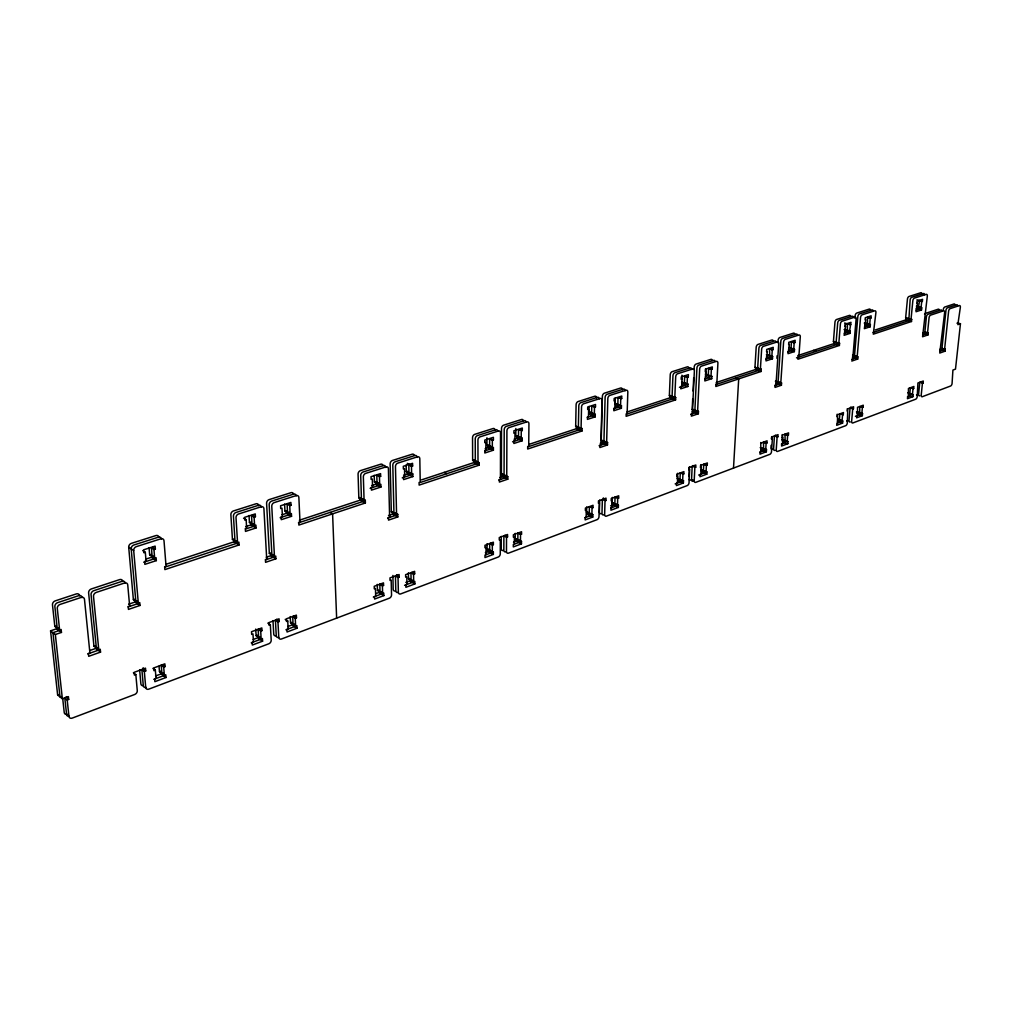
<?xml version="1.0" encoding="UTF-8"?>
<svg xmlns="http://www.w3.org/2000/svg" width="1011" height="1011" viewBox="0 0 1011 1011"><rect width="100%" height="100%" fill="white"/><g stroke="black" fill="none" stroke-linecap="round" stroke-linejoin="round"><path stroke-width="1.5" d="M493.355 551.968L492.319 552.36L492.319 545.017L489.69 543.653L489.69 550.982L490.739 550.603L490.739 553.03L484.989 555.115L484.989 557.554L493.355 554.407L493.355 551.968L488.111 549.226L487.075 549.618L487.062 543.754M492.332 440.253L493.406 439.899L493.406 437.321L484.8 440.088L484.8 442.679L485.887 442.338L485.887 450.072L484.812 450.426L484.812 453.004L493.406 450.186L493.406 447.62L492.332 447.974L492.332 440.253L489.64 439.014L489.64 446.723L490.714 446.382L490.714 448.935L484.989 450.805M492.319 545.017L493.368 544.638L493.368 542.187L484.964 545.295L484.977 547.747L486.026 547.355L486.038 554.723M501.254 536.399L501.229 548.771A2.692 1.832 -62.4 0 0 503.276 550.426M61.469 632.418L56.667 628.766L50.55 630.851L55.34 634.516L61.469 632.418L61.153 629.487L59.624 630.017L57.286 608.432A3.45 2.73 -46.5 0 1 60.053 604.439L81.158 597.425A3.412 2.692 -47.7 0 1 84.482 599.359L89.903 652.929L88.412 653.46L88.703 656.316L100.544 652.095L100.253 649.252L98.787 649.77L93.505 596.351A3.387 2.667 -48.5 0 1 96.209 592.433L124.568 583.006A3.336 2.616 -50 0 1 127.74 584.927L129.648 606.057L128.195 606.549L128.46 609.418L140.011 605.45L139.758 602.594L138.317 603.087L133.692 550.502A3.324 2.641 -51.4 0 1 136.359 546.635L160.913 538.787A3.286 2.603 -52.7 0 1 164.009 540.784L166.057 566.274L164.641 566.741L164.869 569.61L239.076 544.954L238.899 542.149L237.56 542.591L236.005 517.695A3.159 2.452 -56.5 0 1 238.52 514.005L261.129 506.776A3.121 2.414 -57.5 0 1 263.922 508.748L266.714 559.159L265.413 559.601L265.564 562.343L275.889 558.792L275.75 556.063L274.461 556.505L271.769 506.233A3.109 2.388 -58.1 0 1 274.234 502.593L296.185 495.58A3.071 2.351 -59 0 1 298.864 497.538L300.002 521.916L298.738 522.333L298.864 525.075L365.375 502.972L365.3 500.293L364.099 500.698L363.353 476.863A2.97 2.212 -61.6 0 1 365.691 473.388L385.975 466.905A2.945 2.174 -62.3 0 1 388.414 468.839L389.614 517.101L388.439 517.506L388.515 520.122L397.803 516.937L397.74 514.321L396.577 514.713L395.465 466.576A2.932 2.161 -62.7 0 1 397.753 463.139L417.48 456.833A2.894 2.123 -63.3 0 1 419.818 458.767L420.222 482.108L419.085 482.487L419.135 485.103L479.088 465.186L479.075 462.621L478.001 462.975L477.925 440.139A2.818 2.009 -65 0 1 480.086 436.84L498.41 430.989A2.793 1.971 -65.5 0 1 500.533 432.885L500.432 479.176L499.383 479.543L499.383 482.057L507.775 479.176L507.787 476.661L506.738 477.028L501.405 474.475L501.507 428.411A2.768 1.959 -65.8 0 1 503.63 425.176L521.449 419.514A2.742 1.921 -66.2 0 1 523.508 421.17M507.775 479.176L502.442 476.623L502.442 474.121L501.405 474.475M504.919 535.274L507.56 536.929L507.56 534.49L499.27 537.549L499.27 540L500.306 539.609L500.281 553.838A2.717 1.858 -62.2 0 1 498.208 557.048L400.697 593.912A2.856 2.022 -59.2 0 1 398.372 592.244L398.031 577.483L395.44 576.005L395.794 590.753A2.856 2.022 -59.2 0 0 398.119 592.408M505.892 551.779A2.704 1.832 -62.4 0 1 503.844 550.136L503.882 535.956L506.524 537.309L506.473 551.5A2.704 1.832 -62.4 0 0 508.52 553.143L597.059 519.667A2.591 1.693 -64.6 0 0 599.005 516.621L599.371 502.922L598.424 503.276L598.487 500.925L606.019 498.132L605.955 500.483L602.366 499.598L602 513.247A2.565 1.681 -64.8 0 0 603.807 514.877M506.738 477.028L506.915 430.838A2.78 1.959 -65.8 0 1 509.038 427.59L526.87 421.903A2.755 1.921 -66.2 0 1 528.93 423.786L528.728 446.18L527.691 446.521L527.666 449.036L581.995 430.977L582.045 428.512L575.663 426.516L576.106 404.64A2.679 1.82 -67.4 0 1 578.128 401.531L594.733 396.249A2.654 1.795 -67.7 0 1 596.604 397.892M514.359 544.108L514.397 536.816L513.373 537.207L513.386 534.768L521.562 531.735L521.537 534.162L517.885 533.214L517.834 540.468L518.858 540.089L518.845 542.503L513.335 544.487L513.323 546.913L521.474 543.842L521.486 541.428L516.229 538.749L515.218 539.128L515.244 533.328M512.564 441.807L519.528 439.532L519.54 436.992L518.504 437.333L518.555 429.7L522.295 430.572L522.321 428.032L513.942 430.724L513.929 433.277L514.978 432.948L514.928 440.594L513.879 440.935L513.866 443.488L522.219 440.745L522.245 438.205L521.208 438.547L515.812 436.12L515.85 428.5M521.474 543.842L516.217 541.163L516.229 538.749M522.219 440.745L516.836 438.306L516.848 435.779L515.812 436.12M521.486 541.428L520.475 541.808L520.526 534.541M521.208 438.547L521.259 430.913M581.995 430.977L576.599 428.651L576.649 426.187M582.045 428.512L581.072 428.841L581.54 406.915A2.679 1.82 -67.4 0 1 583.562 403.793L600.18 398.486A2.654 1.795 -67.7 0 1 602.05 400.343L600.888 444.815L599.927 445.143L599.864 447.557L607.497 444.941L607.56 442.527L601.229 440.518L602.392 396.261A2.641 1.769 -67.9 0 1 604.376 393.191L620.564 388.047A2.616 1.744 -68.2 0 1 622.384 389.677M585.205 517.544L585.142 519.907L592.762 517.038L592.812 514.687L587.53 512.173L586.582 512.526L586.709 506.89M586.153 517.19L586.317 510.1L585.356 510.467L585.42 508.091L593.053 505.273L592.989 507.623L589.388 506.726L589.223 513.79L590.171 513.436L590.108 515.774L585.04 517.683M587.315 417.391L592.509 415.698L592.572 413.234L591.599 413.55L591.776 406.144L595.466 406.953L595.53 404.476L587.72 406.991L587.669 409.48L588.642 409.164L588.465 416.595L587.492 416.911L587.442 419.388L595.226 416.835L595.289 414.371L588.895 412.412L589.034 406.485M587.53 512.173L587.479 514.523L592.762 517.038M588.895 412.412L589.868 412.096L589.805 414.548L595.226 416.835M592.812 514.687L591.865 515.041L592.042 507.977M594.316 414.687L594.493 407.269M599.675 500.079L599.359 512.008A2.565 1.681 -64.8 0 0 601.166 513.626M607.497 444.941L602.114 442.603L602.177 440.202M603.34 497.93L603.302 499.257L605.955 500.483M605.02 500.837L604.641 514.498A2.578 1.681 -64.8 0 0 606.448 516.128L687.227 485.583A2.477 1.542 -66.4 0 0 689.047 482.677L689.679 469.483L688.82 469.799L688.921 467.537L695.821 464.984L695.707 467.246L692.181 466.437L691.549 479.593A2.452 1.529 -66.6 0 0 693.154 481.198M607.56 442.527L606.613 442.856L607.838 398.486A2.654 1.769 -67.9 0 1 609.823 395.402L626.024 390.233A2.629 1.744 -68.1 0 1 627.831 392.078L627.136 413.587L626.201 413.891L626.125 416.317L675.575 399.888L675.677 397.513L669.358 395.667L670.242 374.639A2.553 1.656 -69 0 1 672.138 371.682L687.278 366.867A2.54 1.63 -69.2 0 1 688.933 368.472M610.998 507.876L610.922 510.214L618.353 507.421L618.416 505.096L612.198 502.985L612.363 497.399M611.92 507.522L612.135 500.521L611.2 500.862L611.263 498.524L618.707 495.769L618.631 498.107L615.054 497.222L614.84 504.211L615.775 503.857L615.699 506.182L610.745 508.04M613.626 408.798L618.681 407.142L618.757 404.703L617.809 405.019L618.037 397.689L621.702 398.486L621.778 396.034L614.17 398.486L614.094 400.95L615.054 400.634L614.84 407.989L613.879 408.305L613.816 410.744L621.399 408.254L621.474 405.815L615.105 403.907L615.269 398.056M618.353 507.421L613.058 504.957L613.121 502.644M615.105 403.907L616.053 403.604L615.977 406.03L621.399 408.254M618.416 505.096L617.494 505.437L617.708 498.448M620.527 406.131L620.754 398.789M627.022 411.995L670.154 397.74L670.255 395.377M669.358 395.667L674.779 397.803L675.702 376.724A2.565 1.656 -69 0 1 677.597 373.754L692.737 368.927A2.54 1.63 -69.2 0 1 694.393 370.734L692.345 413.512L691.473 413.815L691.36 416.14L698.336 413.752L698.449 411.426L692.181 409.581L692.687 399.016M676.536 483.309L676.422 485.583L683.385 482.967L683.487 480.705L677.319 478.721L677.56 473.287M681.768 379.479L681.957 375.207M677.408 482.98L677.711 476.156L676.839 476.484L676.94 474.197L683.904 471.619L683.802 473.894L680.277 473.072L679.961 479.871L680.833 479.543L680.732 481.805L675.171 483.89M678.179 478.393L678.078 480.655L683.385 482.967M682.526 382.032L682.412 384.395L687.846 386.493L687.96 384.117L681.641 382.322L687.96 384.117M687.846 386.493L680.757 388.818L680.858 386.442L681.743 386.151L682.071 378.999L681.174 379.289L681.288 376.901L688.403 374.613L688.289 376.989L684.674 376.244L684.359 383.359L685.243 383.081L685.129 385.444L679.455 387.301M677.319 478.721L682.615 481.021L682.93 474.222M687.076 384.407L687.404 377.28L688.289 376.989M688.984 476.813L689.451 466.956M693.066 391.067L693.698 377.735M694.077 369.697L694.203 367.006A2.527 1.618 -69.3 0 1 696.073 364.074L710.847 359.385A2.502 1.592 -69.5 0 1 712.376 360.371M692.067 411.907L692.939 411.616L693.053 409.291M693.066 465.553L695.707 467.246M775.007 450.337A2.351 1.403 -67.9 0 1 773.579 448.758L774.439 436.07L777.889 436.815L778.04 434.629L771.722 436.967L771.57 439.153L772.366 438.862L771.507 451.601A2.363 1.415 -67.8 0 1 769.775 454.369L695.808 482.335A2.464 1.529 -66.6 0 1 694.203 480.743L694.848 467.575M692.181 409.581L697.577 411.73L699.663 369.04A2.527 1.618 -69.3 0 1 701.533 366.108L716.306 361.395A2.515 1.592 -69.5 0 1 717.911 363.202L716.812 383.889L715.952 384.18L715.826 386.505L761.03 371.479L761.182 369.192L754.939 367.498L756.19 347.253A2.452 1.516 -70.1 0 1 757.972 344.422L771.835 340.025A2.426 1.491 -70.3 0 1 773.276 341.187M700.105 474.475L699.991 476.724L706.777 474.172L706.891 471.922L700.737 469.989L706.891 471.922M700.876 467.297L701.015 464.605M711.858 376.319L708.269 375.586L708.623 368.535L712.224 369.268L712.338 366.917L705.4 369.154L705.274 371.517L706.146 371.227L704.806 380.945L711.731 378.67L711.858 376.319L705.552 374.563L705.83 368.927M700.952 474.159L701.293 467.398L700.446 467.714L700.56 465.452L707.359 462.937L707.245 465.186L703.732 464.378L703.391 471.113L704.237 470.797L704.124 473.034L698.689 475.069M701.583 469.673L701.47 471.91L706.777 474.172M704.857 378.999L709.014 377.646L709.128 375.296L706.411 374.285L706.297 376.623L711.731 378.67M706.044 472.238L706.398 465.502M710.986 376.61L711.352 369.546M733.506 468.08L738.7 378.91L735.983 377.899M716.18 382.537L755.609 369.508L755.76 367.233M754.939 367.498L760.36 369.47L761.649 349.174A2.452 1.504 -70.1 0 1 763.431 346.343L777.282 341.92A2.439 1.491 -70.2 0 1 778.748 343.689L775.98 384.9L775.184 385.178L775.033 387.415L781.415 385.229L781.566 382.992L775.93 381.096M760.108 451.98L759.969 454.166L766.351 451.765L766.49 449.592L760.398 447.759L766.49 449.592M760.727 442.515L760.904 451.677M760.676 443.197L767.071 440.821L766.919 443.02L763.469 442.262L763.697 450.704L759.868 452.144M767.185 354.57L772.619 356.491L772.467 358.779L765.972 360.902L767.374 351.462L766.565 351.727L766.717 349.427L773.225 347.329L773.074 349.629L769.535 348.934L769.75 357.806L765.858 359.082M765.693 449.882L766.123 443.311L766.919 443.02M766.376 354.823L771.81 356.757L772.265 349.894L773.074 349.629M771.102 445.333L770.938 447.709A2.351 1.403 -67.9 0 0 772.366 449.276M771.519 438.989L771.684 436.613M776.928 358.311L777.093 355.746M777.952 342.855L778.129 340.265A2.426 1.479 -70.4 0 1 779.885 337.472L793.42 333.175A2.401 1.453 -70.5 0 1 794.798 334.135M775.26 435.223L777.889 436.815M777.105 437.106L776.233 449.819A2.363 1.403 -67.9 0 0 777.649 451.399L845.664 425.682A2.275 1.302 -68.8 0 0 847.294 423.028L847.787 408.886L853.6 406.738L853.423 408.848L850.049 408.153L849.013 420.412A2.262 1.289 -68.9 0 0 850.276 421.966M775.386 381.286L780.77 383.257L783.576 342.148A2.426 1.479 -70.3 0 1 785.345 339.342L798.867 335.02A2.414 1.453 -70.5 0 1 800.295 336.789L798.854 356.719L798.071 356.984L797.906 359.234L839.395 345.446L839.572 343.235L833.418 341.667L834.972 322.143A2.351 1.39 -70.9 0 1 836.666 319.451L849.392 315.407A2.338 1.365 -71 0 1 850.655 316.367M781.73 443.867L781.579 446.041L787.822 443.703L787.973 441.529L781.895 439.747L787.973 441.529M781.983 438.445L782.261 434.553M782.678 439.456L782.527 441.617L787.822 443.703M782.514 443.576L782.969 437.055L782.185 437.346M782.337 435.172L788.58 432.86L788.428 435.033L784.991 434.288L785.168 442.654L781.427 444.056M794.507 349.351L790.994 348.669L791.474 341.87L794.987 342.552L795.152 340.29L788.782 342.325L788.631 344.612L789.427 344.347L787.999 353.686L794.343 351.613L794.507 349.351L789.073 347.468M787.19 441.832L787.657 435.324L788.428 435.033M793.711 349.604L794.191 342.805L794.987 342.552M797.78 355.581L833.987 343.626L834.163 341.427M833.418 341.667L838.814 343.487L840.406 323.924A2.363 1.377 -70.9 0 1 842.1 321.22L854.813 317.151A2.338 1.365 -71 0 1 856.115 318.882L852.753 358.627L851.831 361.053L857.707 359.031L857.884 356.87L852.526 355.051M836.956 416.772L837.159 414.232M837.613 422.927L837.576 414.712L843.465 412.539L843.288 414.649L839.901 413.941L839.383 420.285L842.757 420.993L842.58 423.103L836.704 425.315L836.881 423.205L839.939 422.118L840.116 420.007L839.383 420.285M842.024 421.271L842.555 414.927M844.109 329.611L849.518 331.393L851.009 322.319L845.019 324.24L844.842 326.465L845.588 326.224L844.109 335.311L850.087 333.352L850.264 331.153L844.855 329.371L844.678 331.57L850.087 333.352M847.092 411.022L847.281 408.722M854.914 318.225L855.129 315.723A2.325 1.352 -71.1 0 1 856.797 313.056L869.245 309.101A2.313 1.34 -71.2 0 1 870.471 310.061M857.884 356.87L854.472 356.213L857.833 316.595A2.338 1.352 -71.1 0 1 859.502 313.916L871.95 309.96A2.313 1.327 -71.2 0 1 873.175 310.908M850.858 406.953L850.782 407.875L853.423 408.848M852.703 409.114L851.641 421.397A2.262 1.289 -68.9 0 0 852.918 422.939L915.637 399.231A2.186 1.201 -69.6 0 0 917.192 396.691L917.925 382.992L923.296 381.008L923.094 383.055L919.783 382.398L918.595 394.265A2.186 1.188 -69.7 0 0 919.719 395.781M857.151 357.123L860.551 317.467A2.338 1.352 -71.1 0 1 862.219 314.787L874.654 310.819A2.325 1.327 -71.2 0 1 875.918 312.538L873.289 334.173L911.492 321.485L911.695 319.35L905.641 317.896L907.448 299.054A2.262 1.276 -71.5 0 1 909.053 296.463L920.781 292.748A2.249 1.251 -71.6 0 1 921.918 293.683M856.797 415.736L856.608 417.834L862.345 415.673L862.535 413.587L856.544 411.919L862.535 413.587M857.265 411.654L857.088 413.739L862.345 415.673M857.518 415.47L857.518 407.332L863.28 405.196L863.091 407.294L859.729 406.599L859.716 414.7L855.407 416.317M864.974 322.838L870.383 324.582L870.193 326.768L864.354 328.676L865.846 319.678L865.113 319.918L865.302 317.719L871.153 315.836L870.964 318.035L867.514 317.403L867.489 325.883L864.569 326.844M861.814 413.853L862.37 407.559M864.253 323.078L869.65 324.822L870.231 318.263L870.964 318.035M875.197 330.003L906.121 319.792L906.336 317.669M905.641 317.896L910.999 319.577L912.845 300.697A2.275 1.276 -71.5 0 1 914.449 298.106L926.177 294.365A2.262 1.251 -71.6 0 1 927.327 296.059L922.575 336.764L927.984 334.906L928.199 332.809L924.863 332.202L926.405 316.835A2.237 1.226 -71.2 0 1 927.984 314.282L940.862 310.011A2.212 1.213 -71.3 0 1 941.987 311.097M907.651 396.666L907.448 398.713L912.87 396.678L913.072 394.644L907.827 392.811M908.333 396.413L908.459 388.464L913.893 386.455L913.679 388.502L910.38 387.845L909.774 393.974L913.072 394.644M918.986 300.836L922.361 301.43L922.575 299.307L917.065 301.076L916.851 303.212L917.546 302.997L916.017 311.754L921.514 309.947L921.729 307.824L918.354 307.218L919.669 300.621M907.537 396.78L910.241 395.756L910.443 393.721L909.774 393.974M912.402 394.897L913.009 388.755M921.046 308.052L921.678 301.657M922.677 333.074L927.984 334.906M920.515 381.64L923.094 383.055M925.533 331.962L925.318 334.047L922.613 334.982M922.424 383.295L921.211 395.175A2.186 1.188 -69.7 0 0 922.335 396.691L950.567 386.025A2.148 1.15 -69.9 0 0 952.071 383.535L952.918 370.077L955.496 369.116L960.45 323.76L957.796 322.939M924.863 332.202L927.529 333.049L929.084 317.669A2.237 1.226 -71.2 0 1 930.663 315.116L943.541 310.832A2.224 1.213 -71.2 0 1 944.653 312.475L939.75 353.054L945.02 351.171L945.234 349.124L941.936 348.504L945.967 310.339A2.212 1.201 -71.3 0 1 947.509 307.812L956.608 304.791A2.199 1.188 -71.4 0 1 957.708 305.878M939.762 349.338L945.02 351.171M942.593 348.277L942.378 350.311L939.75 351.247M941.936 348.504L944.577 349.351L948.634 311.148A2.212 1.201 -71.3 0 1 950.176 308.62L959.287 305.6A2.199 1.188 -71.4 0 1 960.362 307.23L957.847 324.645L960.45 323.76M159.03 666.249L159.485 671.696L164.376 675.297L165.766 674.779L165.994 677.496L154.873 681.679L154.645 678.95M255.732 629.069L256.124 635.679L261.154 639.015L262.43 638.535L262.582 641.176L252.32 645.043L252.169 642.389M290.245 616.571L290.561 622.852L295.629 626.087L296.88 625.632L297.007 628.235L287.036 631.989L286.897 629.36M377.293 584.371L377.457 590.462L382.626 593.482L383.776 593.053L383.839 595.593L374.601 599.068L374.525 596.515M408.393 572.858L408.52 578.899L413.701 581.83L414.826 581.413L414.864 583.928L405.879 587.303L405.828 584.788M153.824 679.341L163.542 675.702M251.271 642.806L260.067 639.508L259.915 636.867L258.639 637.347L258.171 629.398L259.448 628.93L261.975 630.586L260.699 631.054L258.171 629.398M285.923 629.815L294.466 626.618L294.34 624.002L293.089 624.469L292.697 616.609L293.948 616.154L296.488 617.759L296.362 615.13L286.353 618.833L286.492 621.474L287.743 621.007L288.148 628.893M373.337 597.046L381.261 594.076L381.185 591.536L380.035 591.966L379.833 584.345L380.983 583.916L383.573 585.42L383.498 582.867L374.222 586.304L374.297 588.857L375.46 588.427L375.688 596.086M404.564 585.344L412.273 582.45M682.615 481.021L683.487 480.705M159.485 671.696L160.863 671.19L161.09 673.907L165.994 677.496M256.124 635.679L257.401 635.211M290.561 622.852L291.8 622.384M377.457 590.462L378.62 590.032M408.52 578.899L409.632 578.482L409.682 580.984L414.864 583.928M163.314 672.972L161.924 673.49L161.242 665.301L162.632 664.783L165.084 666.578L163.694 667.083L161.242 665.301M412.223 579.948L411.098 580.365L410.946 572.82L412.071 572.403L414.674 573.856L414.624 571.341L405.613 574.678L405.664 577.205L406.788 576.788L406.953 584.358M155.542 675.98L161.09 673.907M253.167 639.483L257.565 637.84L262.582 641.176M287.667 626.593L291.939 625L297.007 628.235M376.041 593.558L378.683 592.572L383.839 595.593M405.828 582.424L409.682 580.984M485.331 552.701L488.123 551.665L493.355 554.407M513.5 542.174L516.217 541.163M610.581 505.879L613.058 504.957M69.342 716.306A3.387 2.553 -45.7 0 1 66.6 714.474L64.818 698.083L67.194 699.991L68.697 699.435L68.394 696.617L62.379 698.828L57.64 694.999L50.55 630.851M67.194 699.991L68.975 716.407A3.399 2.553 -45.8 0 0 72.261 718.088L134.69 694.481A3.286 2.452 -48.6 0 0 137.281 690.665L135.828 674.577L134.4 675.108L134.16 672.34L145.496 668.145L145.736 670.912L144.32 671.43L141.881 669.623L143.297 685.648A3.248 2.439 -49.1 0 0 146.089 687.404M144.32 671.43L145.736 687.48A3.26 2.439 -49.2 0 0 148.781 689.148L268.8 643.78A3.058 2.237 -54.3 0 0 271.201 640.19L270.341 624.773L269.065 625.24L268.926 622.586L279.074 618.833L279.226 621.487L277.962 621.955L275.422 620.312L276.256 635.679A3.033 2.212 -54.8 0 0 278.682 637.423M398.031 577.483L399.168 577.066L399.118 574.526L389.968 577.9L390.031 580.453L391.169 580.023L391.548 594.822A2.869 2.035 -58.8 0 1 389.323 598.209L281.437 639.003A3.033 2.212 -54.8 0 1 278.783 637.322L277.962 621.955M506.524 537.309L507.56 536.929M489.69 543.653L490.727 543.273L493.368 544.638M517.885 533.214L521.537 534.162M589.388 506.726L592.989 507.623M615.054 497.222L618.631 498.107M680.277 473.072L683.802 473.894M703.732 464.378L707.245 465.186M839.901 413.941L843.288 414.649M859.729 406.599L863.091 407.294M910.38 387.845L913.679 388.502M156.035 678.419L155.34 670.192L153.937 670.71L153.697 667.968L164.856 663.835L165.084 666.578M292.697 616.609L295.25 618.226L296.488 617.759M379.833 584.345L382.411 585.849L383.573 585.42M410.946 572.82L413.55 574.273L414.674 573.856M57.64 694.999L58.764 694.582M61.128 696.491L60.003 696.908L52.938 632.684L59.068 630.586L58.828 628.4M944.577 349.351L945.234 349.124M87.78 653.953L98.118 650.275L97.941 648.493M122.799 581.527A3.324 2.616 -49.8 0 0 119.627 579.606L91.319 588.958A3.374 2.667 -48.3 0 0 88.614 592.863L93.947 646.143L95.135 645.713M97.561 647.533L96.361 647.95L91.053 594.607A3.374 2.667 -48.4 0 1 93.758 590.689L122.091 581.3A3.324 2.616 -49.9 0 1 125.276 583.233M89.802 650.541L95.704 648.455L100.544 652.095M697.577 411.73L698.449 411.426M780.77 383.257L781.566 382.992M927.529 333.049L928.199 332.809M128.17 606.929L137.534 603.731L137.395 602.126M265.59 559.892L273.324 557.238L273.172 554.521L271.896 554.951L269.179 504.742A3.096 2.388 -58 0 1 271.63 501.115L293.569 494.139A3.071 2.351 -59 0 1 296.223 495.845M387.63 518.112L395.162 515.534L395.111 513.082M498.815 480.048L505.108 477.9L505.108 475.397L504.072 475.751L504.211 429.624A2.768 1.959 -65.8 0 1 506.334 426.377L524.153 420.702A2.755 1.921 -66.2 0 1 526.188 422.143M599.081 445.725L604.805 443.766L604.869 441.365L603.921 441.681L605.109 397.374A2.641 1.769 -67.9 0 1 607.093 394.29L623.294 389.134A2.629 1.744 -68.1 0 1 625.101 390.764M690.842 414.32L695.631 412.678L695.745 410.365L694.873 410.656L696.933 368.029A2.527 1.618 -69.3 0 1 698.803 365.097L713.576 360.384A2.515 1.592 -69.5 0 1 715.106 361.369M774.729 385.608L778.723 384.243L778.874 382.006L778.078 382.272L780.846 341.2A2.426 1.479 -70.3 0 1 782.615 338.407L796.15 334.098A2.414 1.453 -70.5 0 1 797.515 335.058M851.717 359.246L855.015 358.121L855.205 355.96L854.472 356.213M956.987 323.217L957.632 322.989M79.616 595.845A3.399 2.692 -47.5 0 0 76.293 593.925L55.226 600.875A3.437 2.73 -46.3 0 0 52.471 604.843L54.821 626.378L55.971 625.986M158.942 537.309A3.273 2.591 -52.5 0 0 155.884 535.577L131.367 543.362A3.311 2.641 -51.2 0 0 128.7 547.204L133.376 599.649L134.539 599.258M293.506 493.924A3.058 2.351 -58.9 0 0 290.966 492.686L269.04 499.649A3.096 2.388 -58 0 0 266.588 503.276L269.33 553.409L270.455 553.03M414.384 455.443A2.894 2.123 -63.3 0 0 412.134 454.217L392.42 460.473A2.919 2.161 -62.6 0 0 390.145 463.897L391.32 511.92L392.407 511.553M58.36 627.793L57.223 628.185L54.872 606.638A3.437 2.73 -46.4 0 1 57.627 602.657L78.719 595.669A3.399 2.692 -47.6 0 1 82.043 597.602M137.016 600.964L135.84 601.368L131.19 548.847A3.311 2.641 -51.3 0 1 133.856 544.992L158.398 537.182A3.273 2.603 -52.6 0 1 161.482 539.166M128.599 604.224L135.07 602.013L140.011 605.45M266.259 557.238L270.758 555.696L275.889 558.792M388.489 515.522L392.546 514.131L397.803 516.937M499.826 477.521L502.442 476.623M600.218 443.26L602.114 442.603M674.779 397.803L675.677 397.513M760.36 369.47L761.182 369.192M838.814 343.487L839.572 343.235M910.999 319.577L911.695 319.35M164.742 567.171L236.511 543.387L236.384 541.466M298.409 522.877L362.747 501.57L362.658 498.891L365.3 500.293M420.311 482.487L476.408 463.897L476.396 461.332L475.322 461.698L475.233 438.888A2.806 2.009 -65 0 1 477.394 435.602L495.706 429.763A2.793 1.971 -65.5 0 1 497.804 431.204M528.462 446.66L579.29 429.814L579.341 427.35L578.368 427.678L578.81 405.777A2.679 1.82 -67.4 0 1 580.845 402.656L597.45 397.361A2.654 1.795 -67.7 0 1 599.308 398.789M626.58 414.144L672.858 398.814L672.96 396.438L672.062 396.742L672.96 375.688A2.553 1.656 -69 0 1 674.868 372.718L690.007 367.89A2.54 1.63 -69.2 0 1 691.663 369.495M716.003 384.521L758.326 370.494L758.465 368.219L757.643 368.484L758.92 348.214A2.452 1.516 -70.1 0 1 760.702 345.383L774.552 340.972A2.439 1.491 -70.3 0 1 775.993 342.135M796.516 357.843L836.691 344.536L836.868 342.325L836.11 342.577L837.689 323.04A2.351 1.377 -70.9 0 1 839.37 320.335L852.096 316.279A2.338 1.365 -71 0 1 853.36 317.239M873.024 332.493L908.801 320.639L910.14 299.875A2.275 1.276 -71.5 0 1 911.745 297.285L923.473 293.556A2.249 1.251 -71.6 0 1 924.635 294.681M258.74 505.778A3.109 2.414 -57.4 0 0 255.96 503.807L233.377 510.972A3.147 2.452 -56.4 0 0 230.874 514.65L232.442 539.482L233.617 539.103M383.043 465.667A2.932 2.174 -62.3 0 0 380.667 464.213L360.396 470.646A2.957 2.212 -61.6 0 0 358.071 474.121L358.829 497.88L359.954 497.513M495.125 430.218A2.78 1.971 -65.5 0 0 493.002 428.55L474.702 434.364A2.806 2.009 -65 0 0 472.541 437.637L472.642 460.422L473.729 460.068L479.075 462.621M236.17 540.645L234.994 541.037L233.44 516.166A3.147 2.452 -56.4 0 1 235.942 512.489L258.538 505.285A3.121 2.414 -57.5 0 1 261.306 507.004M362.583 498.916L361.458 499.282L360.712 475.486A2.97 2.212 -61.6 0 1 363.037 472.011L383.321 465.553A2.932 2.174 -62.3 0 1 385.747 467.486M165.817 564.353L233.958 541.833L239.076 544.954M299.357 520.235L360.118 500.154L365.375 502.972M421.499 479.884L473.742 462.621L479.088 465.186M529.233 444.297L576.599 428.651M149.059 547.671L149.666 554.9L154.67 558.186L156.098 557.718L156.339 560.612L144.851 564.365L144.598 561.471L146.039 561.004L145.306 552.271L142.791 550.629M249.035 515.534L249.439 522.535L254.595 525.568L255.909 525.139L256.074 527.932L245.483 531.407L245.319 528.601L246.646 528.159L246.141 519.717L243.563 518.201M284.596 504.11L284.938 511.023L290.132 513.967L291.408 513.55L291.547 516.318L281.273 519.679L281.134 516.912L282.423 516.482L281.993 508.154L280.704 508.571L280.565 505.778L290.877 502.454L291.004 505.235L289.727 505.652L287.124 504.186L287.528 512.489L288.817 512.071M374.196 475.296L374.386 481.994L379.681 484.737L380.869 484.357L380.932 487.037L371.429 490.145L371.353 487.466L372.541 487.075L372.313 478.999L371.113 479.378L371.037 476.674L380.578 473.616L380.654 476.307L379.466 476.686L376.812 475.322L377.027 483.372L378.215 482.98L378.291 485.659L370.14 488.313M412.829 476.585L403.591 479.618L403.528 476.952L404.691 476.573L404.526 468.599L403.364 468.965L403.301 466.298L412.576 463.316L412.627 465.983L411.477 466.349L408.81 465.022L408.962 472.971L410.112 472.605L412.779 473.944L412.829 476.585L407.509 473.906L403.553 475.195M790.994 348.669L791.79 348.403L791.626 350.665L787.822 351.904M918.354 307.218L919.037 307.003L918.822 309.126L916.08 310.023M145.597 559.184L151.334 557.326L156.339 560.612M245.635 526.617L250.918 524.899L256.074 527.932M281.955 514.789L286.353 513.361L291.547 516.318M371.58 485.609L375.65 484.282L380.932 487.037M485.166 448.619L488.022 447.696L493.406 450.186M514.056 439.216L516.836 438.306M406.169 465.022L406.308 471.644L411.629 474.311L412.779 473.944M771.81 356.757L772.619 356.491M849.518 331.393L850.264 331.153M869.65 324.822L870.383 324.582M143.789 562.242L153.836 558.957L153.596 556.075L152.155 556.543L151.435 547.848L152.863 547.393L155.378 549.024L155.138 546.117L143.6 549.82L143.853 552.739L145.306 552.271M245.559 529.006L253.496 526.415L253.331 523.622L252.017 524.052L251.524 515.648L252.838 515.218L255.429 516.722L255.265 513.917L244.637 517.329L244.814 520.147L246.141 519.717M280.148 517.708L288.944 514.839M402.252 477.837L410.163 475.246L410.112 472.605M844.387 333.428L847.37 332.455L847.357 323.886L850.82 324.531M149.666 554.9L151.094 554.445M249.439 522.535L250.753 522.106L250.918 524.899M284.938 511.023L286.214 510.606L286.353 513.361M374.386 481.994L375.574 481.615L378.215 482.98M406.308 471.644L407.458 471.265L407.509 473.906M486.948 437.776L486.961 445.485L488.022 445.131L493.406 447.62M705.552 374.563L706.411 374.285M287.124 504.186L288.4 503.769L291.004 505.235M376.812 475.322L378 474.943L380.654 476.307M408.81 465.022L409.96 464.656M489.64 439.014L493.406 439.899M518.555 429.7L522.295 430.572M591.776 406.144L595.466 406.953M618.037 397.689L621.702 398.486M708.623 368.535L712.224 369.268M151.435 547.848L153.95 549.478L155.378 549.024M251.524 515.648L254.102 517.152L255.429 516.722M916.977 299.799L922.361 301.43M916.358 306.169L921.729 307.824M916.143 308.292L921.514 309.947M906.121 319.792L911.492 321.485M867.514 317.403L870.231 318.263M864.784 325.011L870.193 326.768M844.653 323.002L850.074 324.771M833.987 343.626L839.395 345.446M852.336 357.212L857.707 359.031M791.474 341.87L794.191 342.805M813.476 350.4L816.18 351.322M788.921 349.718L794.343 351.613M910.241 395.756L912.87 396.678M769.535 348.934L772.265 349.894M767.046 356.845L772.467 358.779M755.609 369.508L761.03 371.479M776.031 383.257L781.415 385.229M837.474 419.034L842.757 420.993M837.298 421.132L842.58 423.103M684.674 376.244L687.404 377.28M784.991 434.288L787.657 435.324M670.154 397.74L675.575 399.888M692.939 411.616L698.336 413.752M763.469 442.262L766.123 443.311M761.043 449.642L766.351 451.765M616.053 403.604L621.474 405.815M589.868 412.096L595.289 414.371M575.663 426.516L581.072 428.841M601.229 440.518L606.613 442.856M691.549 479.593L694.203 480.743M516.848 435.779L522.245 438.205M612.198 502.985L617.494 505.437M486.961 445.485L492.332 447.974M586.582 512.526L591.865 515.041M502.442 474.121L507.787 476.661M472.642 460.422L478.001 462.975M444.183 472.39L446.849 473.691M407.294 463.329L412.627 465.983M515.218 539.128L520.475 541.808M487.075 549.618L492.319 552.36M397.74 514.321L395.099 512.918L393.949 513.31L392.799 465.237A2.919 2.161 -62.7 0 1 395.086 461.812L414.801 455.531A2.894 2.123 -63.3 0 1 417.151 457.452M391.32 511.92L396.577 514.713M358.829 497.88L364.099 500.698M329.978 512.425L332.594 513.866L336.638 618.125M399.168 577.066L396.552 574.791M269.33 553.409L274.461 556.505M232.442 539.482L237.56 542.591M285.203 619.389L287.743 621.007M279.226 621.487L276.648 619.187M267.814 623.13L270.341 624.773M128.7 547.204L133.692 550.502M133.376 599.649L138.317 603.087M152.888 668.397L155.34 670.192M145.736 670.912L143.297 669.105L143.17 667.728M133.389 672.757L135.828 674.577M93.947 646.143L98.787 649.77M54.821 626.378L59.624 630.017M68.697 699.435L66.221 696.642M62.669 698.222L64.236 712.54A3.387 2.553 -45.6 0 0 67.257 714.297M55.34 634.516L62.379 698.828M56.502 627.313L56.667 628.766M95.502 646.509L95.704 648.455M139.632 669.825L140.87 683.815A3.248 2.439 -49.1 0 0 143.132 685.673M134.893 600.054L135.07 602.013M153.95 549.478L154.67 558.186M163.694 667.083L164.376 675.297M233.806 539.394L233.958 541.833M253.458 641.909L252.977 633.922L251.688 634.402L251.524 631.736L261.824 627.919L261.975 630.586M254.102 517.152L254.595 525.568M260.699 631.054L261.154 639.015M270.645 553.485L270.758 555.696M272.995 620.615L273.728 634.023A3.02 2.212 -54.7 0 0 276.382 635.704M289.727 505.652L290.132 513.967M295.25 618.226L295.629 626.087M360.042 497.993L360.118 500.154M379.466 476.686L379.681 484.737M382.411 585.849L382.626 593.482M375.574 481.615L375.65 484.282M392.483 512.021L392.546 514.131M392.875 575.449L393.203 589.261A2.843 2.022 -59.1 0 0 395.528 590.917M411.477 466.349L411.629 474.311M413.55 574.273L413.701 581.83M473.729 460.068L473.742 462.621M488.022 445.131L488.022 447.696M488.111 549.226L488.123 551.665M690.5 480.048A2.452 1.529 -66.6 0 1 688.984 479.227M847.648 420.98A2.262 1.289 -68.9 0 1 846.675 420.753M917.116 394.871A2.174 1.201 -69.7 0 1 916.522 394.871M955.054 305.082A2.199 1.188 -71.4 0 0 953.954 303.995L944.843 307.003A2.199 1.201 -71.3 0 0 943.301 309.518M939.32 310.289A2.212 1.213 -71.3 0 0 938.195 309.202L925.305 313.461A2.224 1.238 -71.2 0 0 924.534 314.042"/></g></svg>
